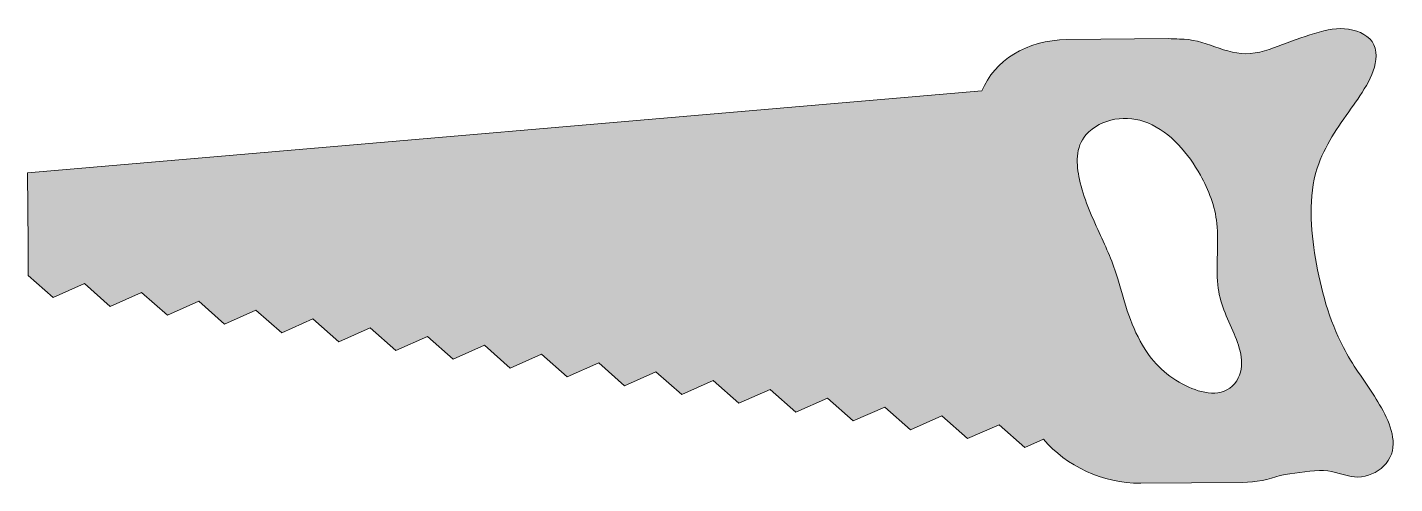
# Model space of a CAD drawing. Header units: inches. Extents: x 0 to 102, y 0 to 34.
import ezdxf

# ---------------------------------------------------------------- set-up
doc = ezdxf.new("R2010")
doc.units = ezdxf.units.IN
doc.header["$MEASUREMENT"] = 0
doc.layers.add('Layer 1', color=7, linetype='Continuous')

msp = doc.modelspace()

# ---------------------------------------------------------------- hatches: boundary and pattern name
at = {"layer": 'Layer 1', "true_color": 0x1b75bb}
h = msp.add_hatch(color=152, dxfattribs=at)
h.dxf.hatch_style = 2
edge = h.paths.add_edge_path()
edge.add_spline(control_points=[(98.49, 27.86), (99.29, 29), (100.47, 30.55), (100.32, 32.03), (100.24, 32.85), (99.65, 33.33), (98.91, 33.58), (98.07, 33.87), (97.3, 33.81), (96.45, 33.61), (95.51, 33.39), (94.62, 33.04), (93.71, 32.71), (92.85, 32.38), (91.91, 32.01), (90.98, 31.92), (89.16, 31.77), (87.53, 33.06), (85.72, 32.99), (85.44, 33.02), (85.17, 33.03), (84.89, 33.03), (84.89, 33.03), (77.34, 32.96), (77.34, 32.96), (74.31, 32.93), (71.94, 31.39), (71.01, 29.15), (71.01, 29.15), (0, 23.07), (0, 23.07), (0, 23.07), (0.05, 17.76), (0.05, 17.76), (0.05, 17.76), (0.06, 16.14), (0.06, 16.14), (0.06, 16.14), (0.07, 15.43), (0.07, 15.43), (0.07, 15.43), (1.92, 13.79), (1.92, 13.79), (1.92, 13.79), (4.25, 14.83), (4.25, 14.83), (4.25, 14.83), (6.16, 13.14), (6.16, 13.14), (6.16, 13.14), (8.5, 14.17), (8.5, 14.17), (8.5, 14.17), (10.42, 12.48), (10.42, 12.48), (10.42, 12.48), (12.75, 13.52), (12.75, 13.52), (12.75, 13.52), (14.67, 11.83), (14.67, 11.83), (14.67, 11.83), (17, 12.87), (17, 12.87), (17, 12.87), (18.92, 11.18), (18.92, 11.18), (18.92, 11.18), (21.25, 12.21), (21.25, 12.21), (21.25, 12.21), (23.17, 10.52), (23.17, 10.52), (23.17, 10.52), (25.51, 11.56), (25.51, 11.56), (25.51, 11.56), (27.42, 9.87), (27.42, 9.87), (27.42, 9.87), (29.76, 10.9), (29.76, 10.9), (29.76, 10.9), (31.67, 9.21), (31.67, 9.21), (31.67, 9.21), (34.01, 10.25), (34.01, 10.25), (34.01, 10.25), (35.93, 8.56), (35.93, 8.56), (35.93, 8.56), (38.26, 9.59), (38.26, 9.59), (38.26, 9.59), (40.17, 7.9), (40.17, 7.9), (40.17, 7.9), (42.51, 8.94), (42.51, 8.94), (42.51, 8.94), (44.43, 7.25), (44.43, 7.25), (44.43, 7.25), (46.76, 8.28), (46.76, 8.28), (46.76, 8.28), (48.68, 6.59), (48.68, 6.59), (48.68, 6.59), (51.01, 7.63), (51.01, 7.63), (51.01, 7.63), (52.93, 5.94), (52.93, 5.94), (52.93, 5.94), (55.27, 6.97), (55.27, 6.97), (55.27, 6.97), (57.18, 5.28), (57.18, 5.28), (57.18, 5.28), (59.52, 6.32), (59.52, 6.32), (59.52, 6.32), (61.44, 4.63), (61.44, 4.63), (61.44, 4.63), (63.78, 5.66), (63.78, 5.66), (63.78, 5.66), (65.7, 3.97), (65.7, 3.97), (65.7, 3.97), (68.03, 5.01), (68.03, 5.01), (68.03, 5.01), (69.95, 3.32), (69.95, 3.32), (69.95, 3.32), (72.29, 4.35), (72.29, 4.35), (72.29, 4.35), (74.21, 2.66), (74.21, 2.66), (74.21, 2.66), (75.59, 3.27), (75.59, 3.27), (77.3, 1.29), (80, -0.02), (82.83, 0), (82.83, 0), (90.38, 0.07), (90.38, 0.07), (91.4, 0.08), (92.35, 0.26), (93.2, 0.59), (94.17, 0.74), (95.15, 0.91), (96.13, 0.95), (96.96, 0.98), (97.68, 0.66), (98.47, 0.51), (99.83, 0.23), (101.45, 1.23), (101.59, 2.67), (101.72, 4.02), (100.89, 5.37), (100.21, 6.46), (99.45, 7.68), (98.55, 8.81), (97.9, 10.09), (96.84, 12.14), (96.21, 14.43), (95.83, 16.7), (95.47, 18.87), (95.27, 21.29), (95.96, 23.41), (96.51, 25.09), (97.49, 26.44), (98.49, 27.86)], knot_values=[0, 0, 0, 0, 1, 1, 1, 2, 2, 2, 3, 3, 3, 4, 4, 4, 5, 5, 5, 6, 6, 6, 7, 7, 7, 8, 8, 8, 9, 9, 9, 10, 10, 10, 11, 11, 11, 12, 12, 12, 13, 13, 13, 14, 14, 14, 15, 15, 15, 16, 16, 16, 17, 17, 17, 18, 18, 18, 19, 19, 19, 20, 20, 20, 21, 21, 21, 22, 22, 22, 23, 23, 23, 24, 24, 24, 25, 25, 25, 26, 26, 26, 27, 27, 27, 28, 28, 28, 29, 29, 29, 30, 30, 30, 31, 31, 31, 32, 32, 32, 33, 33, 33, 34, 34, 34, 35, 35, 35, 36, 36, 36, 37, 37, 37, 38, 38, 38, 39, 39, 39, 40, 40, 40, 41, 41, 41, 42, 42, 42, 43, 43, 43, 44, 44, 44, 45, 45, 45, 46, 46, 46, 47, 47, 47, 48, 48, 48, 49, 49, 49, 50, 50, 50, 51, 51, 51, 52, 52, 52, 53, 53, 53, 54, 54, 54, 55, 55, 55, 56, 56, 56, 57, 57, 57, 58, 58, 58, 59, 59, 59, 60, 60, 60, 60], degree=3, periodic=1)
edge = h.paths.add_edge_path()
edge.add_spline(control_points=[(86.41, 7.14), (85.06, 7.75), (83.94, 8.7), (83.15, 9.95), (82.13, 11.54), (81.63, 13.38), (81.12, 15.18), (80.77, 16.38), (80.26, 17.49), (79.74, 18.62), (79.15, 19.9), (78.57, 21.2), (78.27, 22.57), (78.03, 23.67), (77.95, 24.98), (78.75, 25.88), (79.86, 27.15), (81.85, 27.4), (83.35, 26.77), (85.07, 26.06), (86.37, 24.49), (87.27, 22.89), (87.88, 21.79), (88.36, 20.57), (88.49, 19.31), (88.64, 17.79), (88.43, 16.27), (88.56, 14.75), (88.69, 13.41), (89.24, 12.31), (89.77, 11.1), (90.24, 10.01), (90.65, 8.71), (89.97, 7.62), (89.17, 6.34), (87.58, 6.61), (86.41, 7.14)], knot_values=[0, 0, 0, 0, 1, 1, 1, 2, 2, 2, 3, 3, 3, 4, 4, 4, 5, 5, 5, 6, 6, 6, 7, 7, 7, 8, 8, 8, 9, 9, 9, 10, 10, 10, 11, 11, 11, 12, 12, 12, 12], degree=3, periodic=1)

# ---------------------------------------------------------------- linework, layer by layer
at = {"layer": 'Layer 1', "lineweight": 0}
for points, knots in [([(98.49, 27.86), (99.29, 29), (100.47, 30.55), (100.32, 32.03), (100.24, 32.85), (99.65, 33.33), (98.91, 33.58), (98.07, 33.87), (97.3, 33.81), (96.45, 33.61), (95.51, 33.39), (94.62, 33.04), (93.71, 32.71), (92.85, 32.38), (91.91, 32.01), (90.98, 31.92), (89.16, 31.77), (87.53, 33.06), (85.72, 32.99), (85.44, 33.02), (85.17, 33.03), (84.89, 33.03), (84.89, 33.03), (77.34, 32.96), (77.34, 32.96), (74.31, 32.93), (71.94, 31.39), (71.01, 29.15), (71.01, 29.15), (0, 23.07), (0, 23.07), (0, 23.07), (0.05, 17.76), (0.05, 17.76), (0.05, 17.76), (0.06, 16.14), (0.06, 16.14), (0.06, 16.14), (0.07, 15.43), (0.07, 15.43), (0.07, 15.43), (1.92, 13.79), (1.92, 13.79), (1.92, 13.79), (4.25, 14.83), (4.25, 14.83), (4.25, 14.83), (6.16, 13.14), (6.16, 13.14), (6.16, 13.14), (8.5, 14.17), (8.5, 14.17), (8.5, 14.17), (10.42, 12.48), (10.42, 12.48), (10.42, 12.48), (12.75, 13.52), (12.75, 13.52), (12.75, 13.52), (14.67, 11.83), (14.67, 11.83), (14.67, 11.83), (17, 12.87), (17, 12.87), (17, 12.87), (18.92, 11.18), (18.92, 11.18), (18.92, 11.18), (21.25, 12.21), (21.25, 12.21), (21.25, 12.21), (23.17, 10.52), (23.17, 10.52), (23.17, 10.52), (25.51, 11.56), (25.51, 11.56), (25.51, 11.56), (27.42, 9.87), (27.42, 9.87), (27.42, 9.87), (29.76, 10.9), (29.76, 10.9), (29.76, 10.9), (31.67, 9.21), (31.67, 9.21), (31.67, 9.21), (34.01, 10.25), (34.01, 10.25), (34.01, 10.25), (35.93, 8.56), (35.93, 8.56), (35.93, 8.56), (38.26, 9.59), (38.26, 9.59), (38.26, 9.59), (40.17, 7.9), (40.17, 7.9), (40.17, 7.9), (42.51, 8.94), (42.51, 8.94), (42.51, 8.94), (44.43, 7.25), (44.43, 7.25), (44.43, 7.25), (46.76, 8.28), (46.76, 8.28), (46.76, 8.28), (48.68, 6.59), (48.68, 6.59), (48.68, 6.59), (51.01, 7.63), (51.01, 7.63), (51.01, 7.63), (52.93, 5.94), (52.93, 5.94), (52.93, 5.94), (55.27, 6.97), (55.27, 6.97), (55.27, 6.97), (57.18, 5.28), (57.18, 5.28), (57.18, 5.28), (59.52, 6.32), (59.52, 6.32), (59.52, 6.32), (61.44, 4.63), (61.44, 4.63), (61.44, 4.63), (63.78, 5.66), (63.78, 5.66), (63.78, 5.66), (65.7, 3.97), (65.7, 3.97), (65.7, 3.97), (68.03, 5.01), (68.03, 5.01), (68.03, 5.01), (69.95, 3.32), (69.95, 3.32), (69.95, 3.32), (72.29, 4.35), (72.29, 4.35), (72.29, 4.35), (74.21, 2.66), (74.21, 2.66), (74.21, 2.66), (75.59, 3.27), (75.59, 3.27), (77.3, 1.29), (80, -0.02), (82.83, 0), (82.83, 0), (90.38, 0.07), (90.38, 0.07), (91.4, 0.08), (92.35, 0.26), (93.2, 0.59), (94.17, 0.74), (95.15, 0.91), (96.13, 0.95), (96.96, 0.98), (97.68, 0.66), (98.47, 0.51), (99.83, 0.23), (101.45, 1.23), (101.59, 2.67), (101.72, 4.02), (100.89, 5.37), (100.21, 6.46), (99.45, 7.68), (98.55, 8.81), (97.9, 10.09), (96.84, 12.14), (96.21, 14.43), (95.83, 16.7), (95.47, 18.87), (95.27, 21.29), (95.96, 23.41), (96.51, 25.09), (97.49, 26.44), (98.49, 27.86)], [0, 0, 0, 0, 1, 1, 1, 2, 2, 2, 3, 3, 3, 4, 4, 4, 5, 5, 5, 6, 6, 6, 7, 7, 7, 8, 8, 8, 9, 9, 9, 10, 10, 10, 11, 11, 11, 12, 12, 12, 13, 13, 13, 14, 14, 14, 15, 15, 15, 16, 16, 16, 17, 17, 17, 18, 18, 18, 19, 19, 19, 20, 20, 20, 21, 21, 21, 22, 22, 22, 23, 23, 23, 24, 24, 24, 25, 25, 25, 26, 26, 26, 27, 27, 27, 28, 28, 28, 29, 29, 29, 30, 30, 30, 31, 31, 31, 32, 32, 32, 33, 33, 33, 34, 34, 34, 35, 35, 35, 36, 36, 36, 37, 37, 37, 38, 38, 38, 39, 39, 39, 40, 40, 40, 41, 41, 41, 42, 42, 42, 43, 43, 43, 44, 44, 44, 45, 45, 45, 46, 46, 46, 47, 47, 47, 48, 48, 48, 49, 49, 49, 50, 50, 50, 51, 51, 51, 52, 52, 52, 53, 53, 53, 54, 54, 54, 55, 55, 55, 56, 56, 56, 57, 57, 57, 58, 58, 58, 59, 59, 59, 60, 60, 60, 60]), ([(86.41, 7.14), (85.06, 7.75), (83.94, 8.7), (83.15, 9.95), (82.13, 11.54), (81.63, 13.38), (81.12, 15.18), (80.77, 16.38), (80.26, 17.49), (79.74, 18.62), (79.15, 19.9), (78.57, 21.2), (78.27, 22.57), (78.03, 23.67), (77.95, 24.98), (78.75, 25.88), (79.86, 27.15), (81.85, 27.4), (83.35, 26.77), (85.07, 26.06), (86.37, 24.49), (87.27, 22.89), (87.88, 21.79), (88.36, 20.57), (88.49, 19.31), (88.64, 17.79), (88.43, 16.27), (88.56, 14.75), (88.69, 13.41), (89.24, 12.31), (89.77, 11.1), (90.24, 10.01), (90.65, 8.71), (89.97, 7.62), (89.17, 6.34), (87.58, 6.61), (86.41, 7.14)], [0, 0, 0, 0, 1, 1, 1, 2, 2, 2, 3, 3, 3, 4, 4, 4, 5, 5, 5, 6, 6, 6, 7, 7, 7, 8, 8, 8, 9, 9, 9, 10, 10, 10, 11, 11, 11, 12, 12, 12, 12])]:
    msp.add_open_spline(points, degree=3, knots=knots, dxfattribs=at)

doc.saveas('drawing.dxf')
